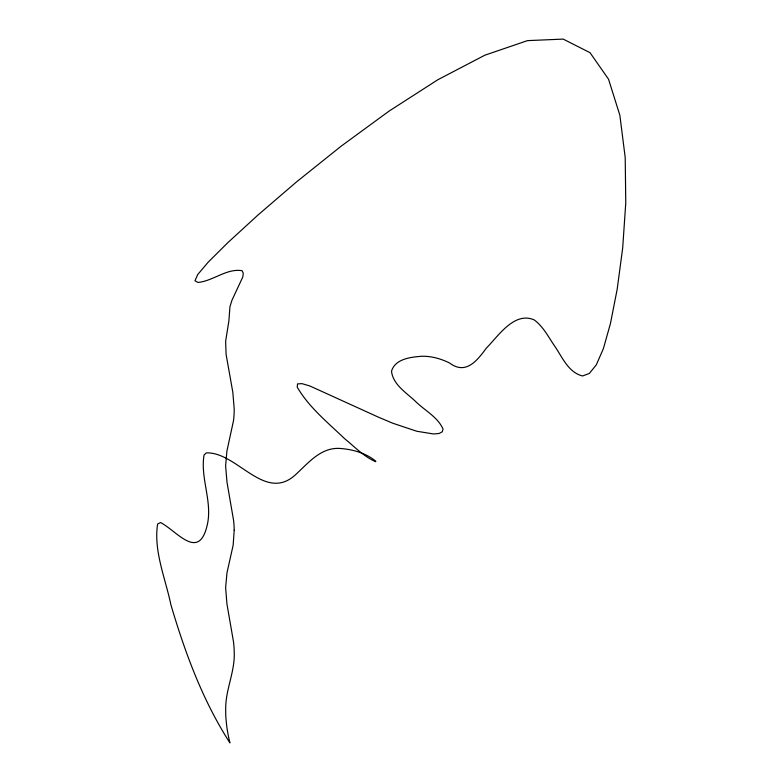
<?xml version="1.0" encoding="UTF-8"?>
<svg xmlns="http://www.w3.org/2000/svg" width="782" height="782" viewBox="0 0 782 782"><rect width="100%" height="100%" fill="white"/><g stroke="black" fill="none" stroke-linecap="round" stroke-linejoin="round"><path stroke-width="1.17" d="M234.199 530.216L233.153 545.201L226.976 572.815L225.617 587.624L226.936 603.978L233.544 642.09A93.156 53.782 60 0 1 234.209 651.826C235.226 671.484 225.402 689.646 225.695 709.245A107.496 62.061 60 0 0 225.978 718.824L226.653 725.53A118.913 68.66 60 0 0 229.937 742.9C202.665 700.516 185.07 652.804 170.877 604.682C165.549 578.788 153.35 550.655 157.641 523.969L160.584 522.542C177.074 531.203 198.618 561.124 207.074 525.729C212.948 502.083 200.045 478.369 204.053 454.987L206.331 452.895C236.975 451.761 264.267 502.2 294.804 475.388C307.649 463.814 320.239 447.451 339.408 448.409C352.252 449.249 365.741 452.895 375.79 461.214L375.692 461.712C363.747 456.561 354.461 446.649 344.471 438.555C327.775 422.485 309.027 407.412 297.228 387.168L297.541 383.894L301.95 383.639L309.965 386.015L378.488 417.197L392.76 423.218L416.796 431.253L433.648 433.981L439.034 433.492L442.221 431.83L443.062 429.054C437.764 417.158 425.125 410.687 416.053 401.938C406.914 392.975 393.102 385.076 391.499 371.255C395.057 358.87 410.638 357.13 421.566 356.279C431.293 355.966 440.823 358.713 449.503 362.956C465.789 375.272 477.128 360.688 486.316 348.166C498.32 336.035 514.351 311.187 534.214 319.906C542.835 326.25 547.918 336.006 553.734 344.735C561.877 356.035 567.752 372.281 582.551 375.976L589.354 373.444L596.324 364.803L603.372 348.674L610.41 323.689L617.184 289.252L622.697 247.884L625.766 202.89L625.209 157.573L619.852 115.237L608.523 79.178L590.029 52.697L563.206 39.1L527.488 40.625L484.83 55.209L437.822 79.754L389.035 111.132L341.06 146.244L296.466 181.952L257.835 215.158L227.748 242.733L208.051 262.322L197.719 274.55L194.962 280.797L198.012 282.449C213.193 280.992 226.76 268.099 242.088 270.699L243.28 273.241L242.821 276.955L231.98 300.18L229.947 306.671L228.901 320.825L225.636 341.294L226.076 354.256L232.811 392.193L234.189 408.615A100.477 58.015 60 0 1 233.505 420.677L226.897 451.155L225.607 466.013L227.034 482.416L233.603 520.519A98.542 56.891 60 0 1 234.199 530.216"/></g></svg>
